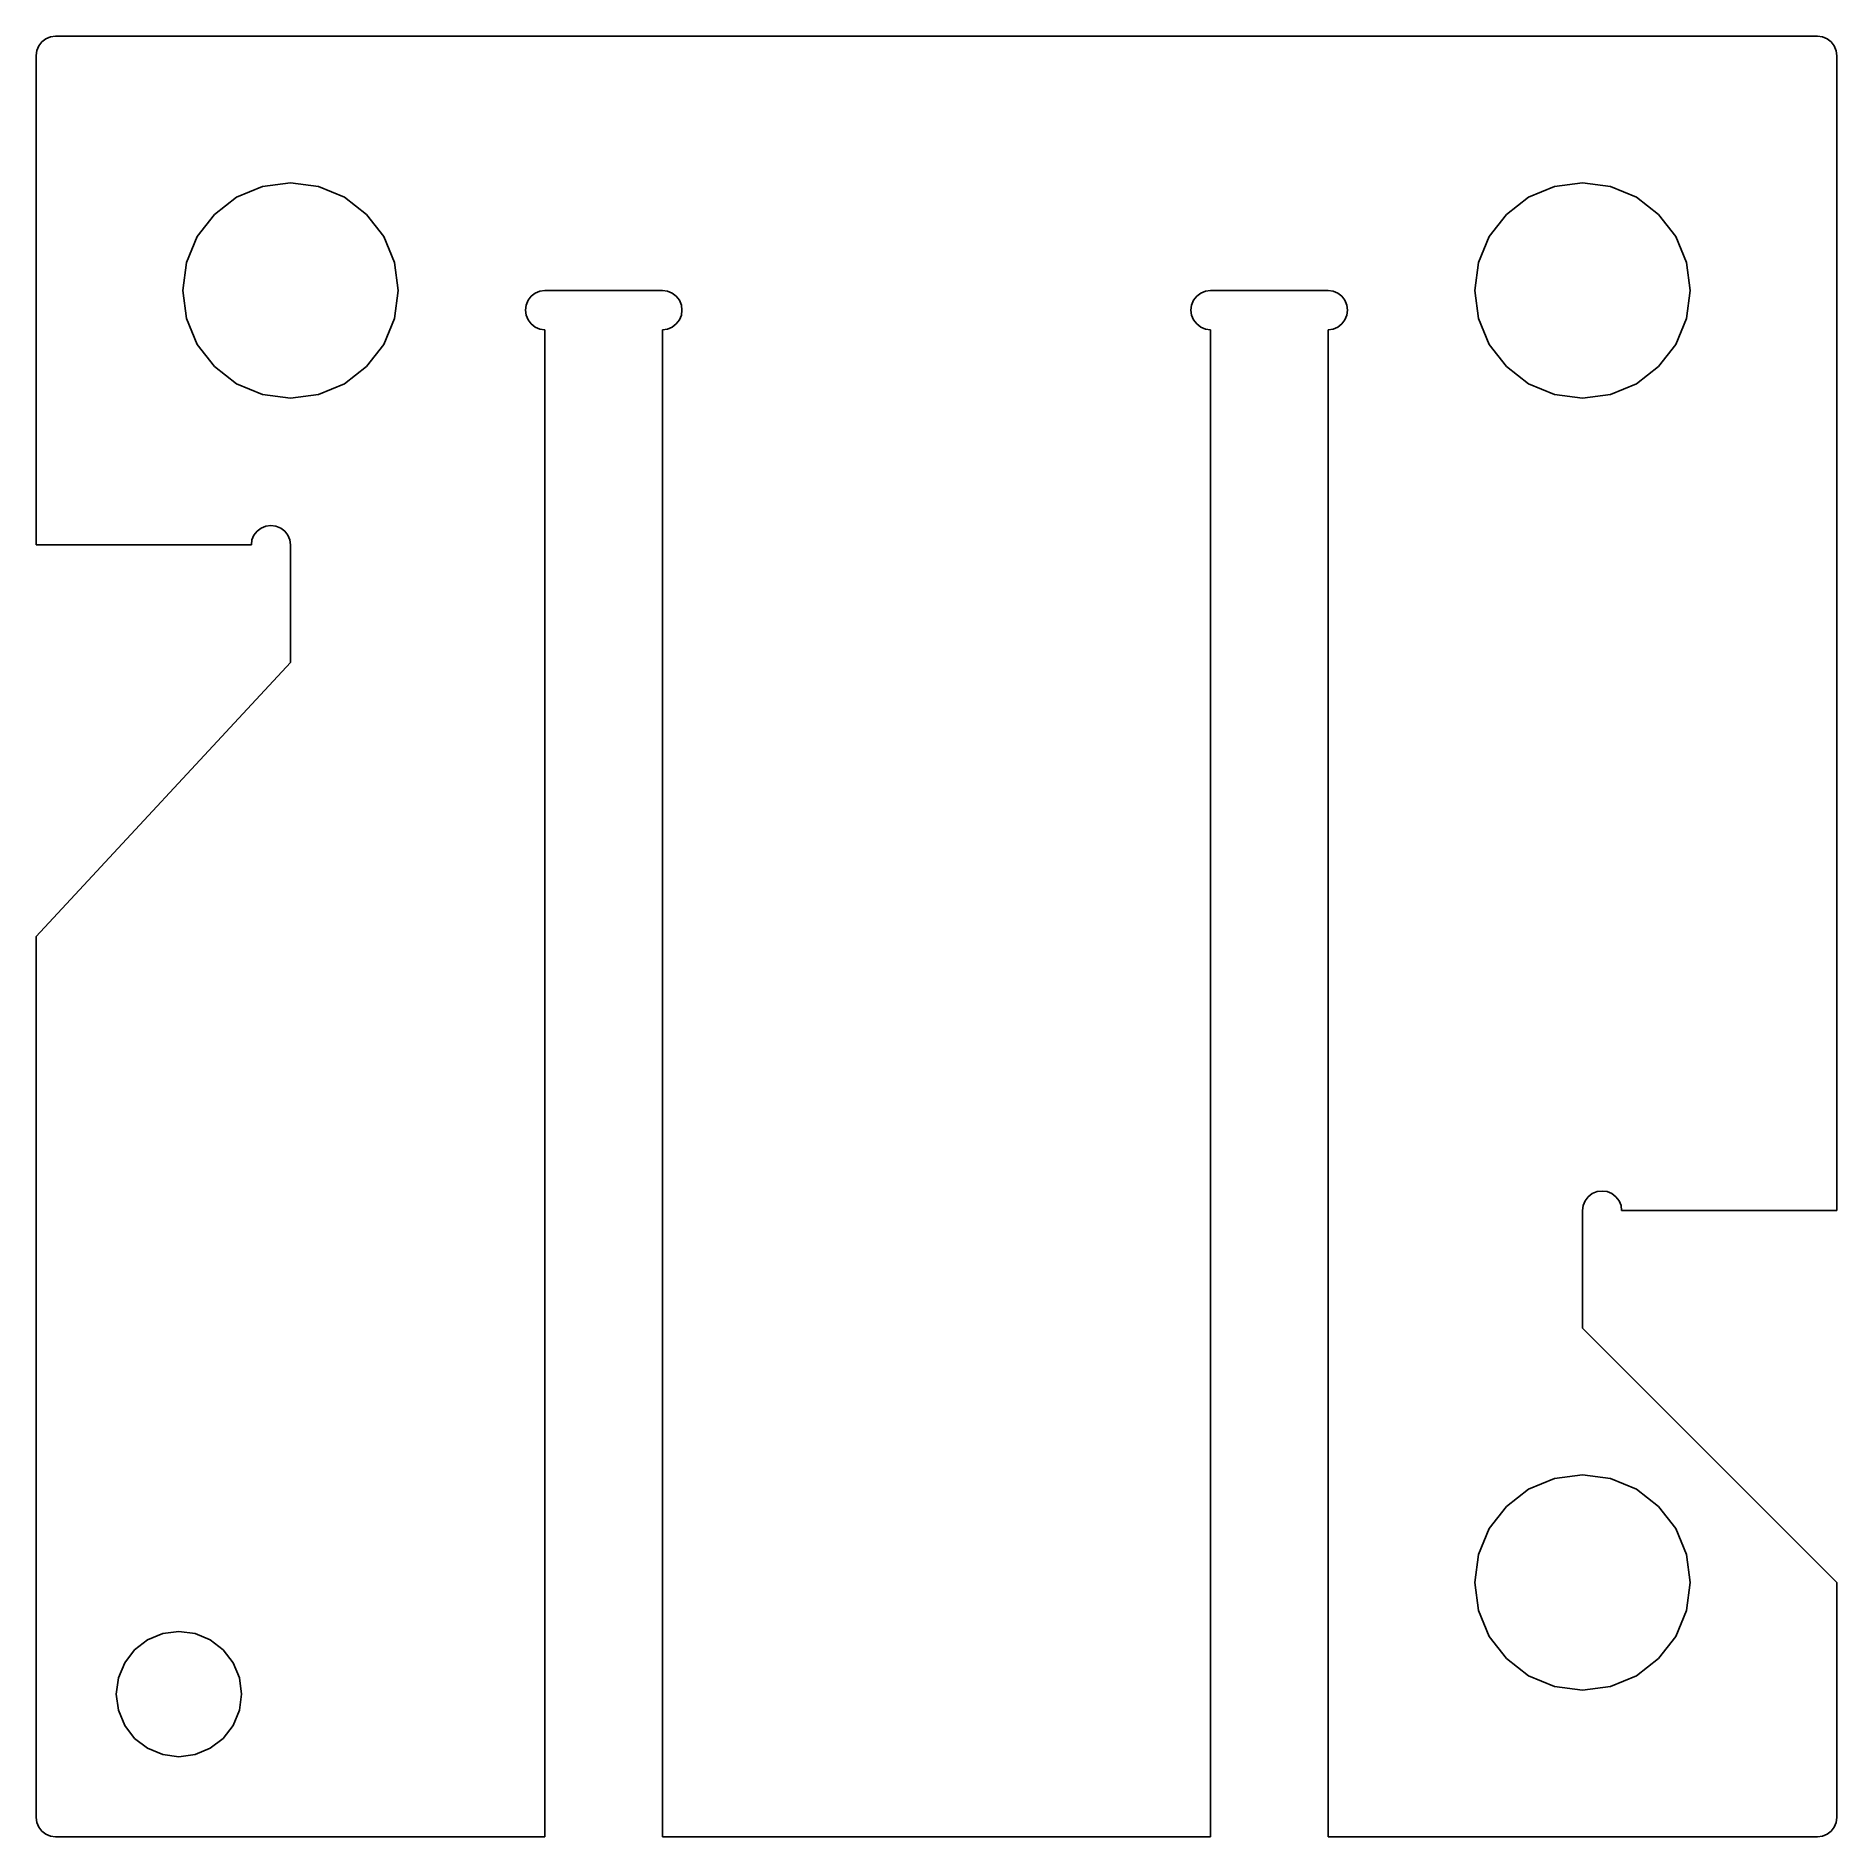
# Model space of a CAD drawing. Header units: metres. Extents: x 0.6 to 29.8, y 0.6 to 29.8.
import ezdxf

# ---------------------------------------------------------------- set-up
doc = ezdxf.new("R2010")
doc.units = ezdxf.units.M

msp = doc.modelspace()

# ---------------------------------------------------------------- linework, layer by layer
at = {"layer": 'Flat node sheet'}
for p, q in [((0.794, 29.802), (0.728, 29.752)), ((0.87, 29.834), (0.794, 29.802)), ((0.953, 29.845), (0.87, 29.834)), ((0.953, 29.845), (29.527, 29.843)), ((29.61, 29.832), (29.527, 29.843)), ((29.686, 29.8), (29.61, 29.832)), ((29.752, 29.75), (29.686, 29.8)), ((0.646, 29.61), (0.635, 29.527)), ((0.635, 29.527), (0.635, 21.59)), ((0.678, 29.686), (0.646, 29.61)), ((0.728, 29.752), (0.678, 29.686)), ((29.802, 29.684), (29.752, 29.75)), ((29.834, 29.607), (29.802, 29.684)), ((29.845, 29.525), (29.834, 29.607)), ((29.845, 10.795), (29.845, 29.525)), ((4.311, 27.404), (4.763, 27.464)), ((4.763, 27.464), (5.214, 27.404)), ((25.266, 27.404), (25.717, 27.464)), ((25.717, 27.464), (26.169, 27.404)), ((3.528, 26.952), (3.889, 27.23)), ((3.889, 27.23), (4.311, 27.404)), ((5.214, 27.404), (5.636, 27.23)), ((5.636, 27.23), (5.997, 26.952)), ((24.483, 26.952), (24.844, 27.23)), ((24.844, 27.23), (25.266, 27.404)), ((26.169, 27.404), (26.591, 27.23)), ((26.591, 27.23), (26.952, 26.952)), ((3.25, 26.591), (3.528, 26.952)), ((5.997, 26.952), (6.275, 26.591)), ((24.205, 26.591), (24.483, 26.952)), ((26.952, 26.952), (27.23, 26.591)), ((3.076, 26.169), (3.25, 26.591)), ((6.275, 26.591), (6.449, 26.169)), ((24.031, 26.169), (24.205, 26.591)), ((27.23, 26.591), (27.404, 26.169)), ((3.016, 25.717), (3.076, 26.169)), ((6.449, 26.169), (6.509, 25.717)), ((23.971, 25.717), (24.031, 26.169)), ((27.404, 26.169), (27.464, 25.717)), ((3.076, 25.266), (3.016, 25.717)), ((6.509, 25.717), (6.449, 25.266)), ((8.808, 25.707), (8.731, 25.675)), ((8.89, 25.717), (8.808, 25.707)), ((10.795, 25.717), (8.89, 25.717)), ((10.877, 25.707), (10.795, 25.717)), ((10.954, 25.675), (10.877, 25.707)), ((19.603, 25.707), (19.526, 25.675)), ((19.685, 25.717), (19.603, 25.707)), ((21.59, 25.717), (19.685, 25.717)), ((21.672, 25.707), (21.59, 25.717)), ((21.749, 25.675), (21.672, 25.707)), ((24.031, 25.266), (23.971, 25.717)), ((27.464, 25.717), (27.404, 25.266)), ((8.583, 25.482), (8.572, 25.4)), ((8.615, 25.559), (8.583, 25.482)), ((8.665, 25.625), (8.615, 25.559)), ((8.731, 25.675), (8.665, 25.625)), ((11.02, 25.625), (10.954, 25.675)), ((11.07, 25.559), (11.02, 25.625)), ((11.102, 25.482), (11.07, 25.559)), ((11.112, 25.4), (11.102, 25.482)), ((19.378, 25.482), (19.367, 25.4)), ((19.41, 25.559), (19.378, 25.482)), ((19.46, 25.625), (19.41, 25.559)), ((19.526, 25.675), (19.46, 25.625)), ((21.815, 25.625), (21.749, 25.675)), ((21.865, 25.559), (21.815, 25.625)), ((21.897, 25.482), (21.865, 25.559)), ((21.907, 25.4), (21.897, 25.482)), ((3.25, 24.844), (3.076, 25.266)), ((6.449, 25.266), (6.275, 24.844)), ((8.572, 25.4), (8.583, 25.318)), ((8.583, 25.318), (8.615, 25.241)), ((8.615, 25.241), (8.665, 25.175)), ((8.665, 25.175), (8.731, 25.125)), ((8.731, 25.125), (8.808, 25.093)), ((10.877, 25.093), (10.954, 25.125)), ((10.954, 25.125), (11.02, 25.175)), ((11.02, 25.175), (11.07, 25.241)), ((11.07, 25.241), (11.102, 25.318)), ((11.102, 25.318), (11.112, 25.4)), ((19.367, 25.4), (19.378, 25.318)), ((19.378, 25.318), (19.41, 25.241)), ((19.41, 25.241), (19.46, 25.175)), ((19.46, 25.175), (19.526, 25.125)), ((19.526, 25.125), (19.603, 25.093)), ((21.672, 25.093), (21.749, 25.125)), ((21.749, 25.125), (21.815, 25.175)), ((21.815, 25.175), (21.865, 25.241)), ((21.865, 25.241), (21.897, 25.318)), ((21.897, 25.318), (21.907, 25.4)), ((24.205, 24.844), (24.031, 25.266)), ((27.404, 25.266), (27.23, 24.844)), ((3.528, 24.483), (3.25, 24.844)), ((6.275, 24.844), (5.997, 24.483)), ((8.808, 25.093), (8.89, 25.082)), ((8.89, 25.082), (8.89, 0.635)), ((10.795, 25.082), (10.877, 25.093)), ((10.795, 0.635), (10.795, 25.082)), ((19.603, 25.093), (19.685, 25.082)), ((19.685, 0.635), (19.685, 25.082)), ((21.59, 25.082), (21.672, 25.093)), ((21.59, 0.635), (21.59, 25.082)), ((24.483, 24.483), (24.205, 24.844)), ((27.23, 24.844), (26.952, 24.483)), ((3.889, 24.205), (3.528, 24.483)), ((5.997, 24.483), (5.636, 24.205)), ((24.844, 24.205), (24.483, 24.483)), ((26.952, 24.483), (26.591, 24.205)), ((4.311, 24.031), (3.889, 24.205)), ((4.763, 23.971), (4.311, 24.031)), ((5.214, 24.031), (4.763, 23.971)), ((5.636, 24.205), (5.214, 24.031)), ((25.266, 24.031), (24.844, 24.205)), ((25.717, 23.971), (25.266, 24.031)), ((26.169, 24.031), (25.717, 23.971)), ((26.591, 24.205), (26.169, 24.031)), ((4.138, 21.672), (4.128, 21.59)), ((4.17, 21.749), (4.138, 21.672)), ((4.22, 21.815), (4.17, 21.749)), ((4.286, 21.865), (4.22, 21.815)), ((4.363, 21.897), (4.286, 21.865)), ((4.445, 21.907), (4.363, 21.897)), ((4.527, 21.897), (4.445, 21.907)), ((4.604, 21.865), (4.527, 21.897)), ((4.67, 21.815), (4.604, 21.865)), ((4.72, 21.749), (4.67, 21.815)), ((4.752, 21.672), (4.72, 21.749)), ((4.763, 21.59), (4.752, 21.672)), ((0.635, 21.59), (4.128, 21.59)), ((4.763, 21.59), (4.763, 19.685)), ((0.635, 15.24), (4.763, 19.685)), ((0.635, 15.24), (0.635, 0.953)), ((25.953, 11.102), (25.876, 11.07)), ((26.035, 11.112), (25.953, 11.102)), ((26.117, 11.102), (26.035, 11.112)), ((26.194, 11.07), (26.117, 11.102)), ((25.728, 10.877), (25.717, 10.795)), ((25.76, 10.954), (25.728, 10.877)), ((25.81, 11.02), (25.76, 10.954)), ((25.876, 11.07), (25.81, 11.02)), ((26.26, 11.02), (26.194, 11.07)), ((26.31, 10.954), (26.26, 11.02)), ((26.342, 10.877), (26.31, 10.954)), ((26.352, 10.795), (26.342, 10.877)), ((25.717, 10.795), (25.717, 8.89)), ((29.845, 10.795), (26.352, 10.795)), ((25.717, 8.89), (29.845, 4.763)), ((24.844, 6.275), (25.266, 6.449)), ((25.266, 6.449), (25.717, 6.509)), ((25.717, 6.509), (26.169, 6.449)), ((26.169, 6.449), (26.591, 6.275)), ((24.483, 5.997), (24.844, 6.275)), ((26.591, 6.275), (26.952, 5.997)), ((24.205, 5.636), (24.483, 5.997)), ((26.952, 5.997), (27.23, 5.636)), ((24.031, 5.214), (24.205, 5.636)), ((27.23, 5.636), (27.404, 5.214)), ((23.971, 4.763), (24.031, 5.214)), ((27.404, 5.214), (27.464, 4.763)), ((24.031, 4.311), (23.971, 4.763)), ((27.464, 4.763), (27.404, 4.311)), ((29.845, 0.953), (29.845, 4.763)), ((24.205, 3.889), (24.031, 4.311)), ((27.404, 4.311), (27.23, 3.889)), ((2.234, 3.671), (2.445, 3.833)), ((2.445, 3.833), (2.69, 3.934)), ((2.69, 3.934), (2.953, 3.969)), ((2.953, 3.969), (3.216, 3.934)), ((3.216, 3.934), (3.461, 3.833)), ((3.461, 3.833), (3.671, 3.671)), ((24.483, 3.528), (24.205, 3.889)), ((27.23, 3.889), (26.952, 3.528)), ((2.073, 3.461), (2.234, 3.671)), ((3.671, 3.671), (3.833, 3.461)), ((24.844, 3.25), (24.483, 3.528)), ((26.952, 3.528), (26.591, 3.25)), ((1.937, 2.953), (1.971, 3.216)), ((1.971, 3.216), (2.073, 3.461)), ((3.833, 3.461), (3.934, 3.216)), ((3.934, 3.216), (3.969, 2.953)), ((25.266, 3.076), (24.844, 3.25)), ((26.591, 3.25), (26.169, 3.076)), ((1.971, 2.69), (1.937, 2.953)), ((3.969, 2.953), (3.934, 2.69)), ((25.717, 3.016), (25.266, 3.076)), ((26.169, 3.076), (25.717, 3.016)), ((2.073, 2.445), (1.971, 2.69)), ((3.934, 2.69), (3.833, 2.445)), ((2.234, 2.234), (2.073, 2.445)), ((3.833, 2.445), (3.671, 2.234)), ((2.445, 2.073), (2.234, 2.234)), ((2.69, 1.971), (2.445, 2.073)), ((3.461, 2.073), (3.216, 1.971)), ((3.671, 2.234), (3.461, 2.073)), ((2.953, 1.937), (2.69, 1.971)), ((3.216, 1.971), (2.953, 1.937)), ((0.635, 0.953), (0.646, 0.87)), ((29.834, 0.871), (29.845, 0.953)), ((0.646, 0.87), (0.678, 0.794)), ((0.678, 0.794), (0.728, 0.728)), ((0.728, 0.728), (0.794, 0.678)), ((0.794, 0.678), (0.87, 0.646)), ((0.87, 0.646), (0.953, 0.635)), ((0.953, 0.635), (8.89, 0.635)), ((10.795, 0.635), (19.685, 0.635)), ((21.59, 0.635), (29.527, 0.636)), ((29.527, 0.636), (29.61, 0.647)), ((29.61, 0.647), (29.686, 0.678)), ((29.686, 0.678), (29.752, 0.729)), ((29.752, 0.729), (29.802, 0.795)), ((29.802, 0.795), (29.834, 0.871))]:
    msp.add_line(p, q, dxfattribs=at)

doc.saveas('drawing.dxf')
